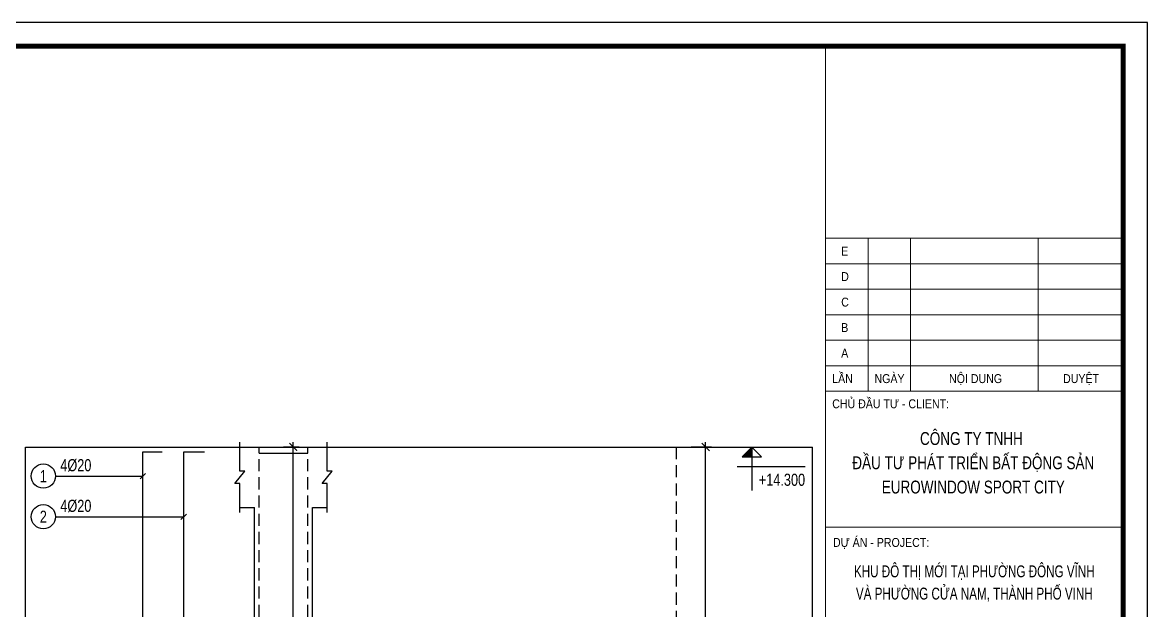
# Model space of a CAD drawing. Header units: millimetres. Extents: x -7991 to 5364, y -10960 to -2058.
# Drawn here: x -432 to 5364, y -5088 to -2058 of the extents above; entities that cross this region are included whole.
import ezdxf
from ezdxf.enums import TextEntityAlignment as Align

# ---------------------------------------------------------------- set-up
doc = ezdxf.new("R2010")
doc.units = ezdxf.units.MM
doc.header["$LTSCALE"] = 250
doc.header["$MEASUREMENT"] = 0
doc.linetypes.add('HIDDEN', pattern=[0.375, 0.25, -0.125])
doc.layers.get('DEFPOINTS').update_dxf_attribs({"color": 87})
for name, color, linetype in [('08.TEXTBEAM', 2, 'Continuous'), ('KCS_BORDER', 2, 'Continuous'), ('KCS_CHI', 8, 'Continuous'), ('KCS_DIM', 8, 'Continuous'), ('KCS_HIDDEN', 8, 'HIDDEN'), ('KCS_SOTHEP_CIRCLE', 1, 'Continuous'), ('KCS_SOTHEP_TEXT', 2, 'Continuous'), ('KCS_STEEL', 4, 'Continuous'), ('KCS_STEEL_HIDDEN', 4, 'HIDDEN'), ('KCS_TEXT', 7, 'Continuous')]:
    doc.layers.add(name, color=color, linetype=linetype)
doc.layers.add('Xref khung ten  A3 TKCS$0$A-KY HIEU', color=34, linetype='Continuous', lineweight=20)
doc.layers.add('Xref khung ten  A3 TKCS$0$A-TEXT', color=9, linetype='Continuous', lineweight=18)
doc.styles.add('KCS_SMTEXT', font='arial.ttf', dxfattribs={"width": 0.7})
doc.styles.add('Xref khung ten  A3 TKCS$0$ARIAL', font='arial.ttf')
doc.dimstyles.new('KCS_DIM25_40', dxfattribs={"dimtxt": 62.5, "dimasz": 40, "dimexe": 30, "dimexo": 0, "dimgap": 25, "dimtad": 1, "dimdec": 0, "dimlfac": 1.6, "dimzin": 13, "dimdsep": 46, "dimtxsty": 'KCS_SMTEXT', "dimblk": 'ARCHTICK', "dimblk1": 'ARCHTICK', "dimcen": 0, "dimdle": 25, "dimclrt": 7, "dimadec": 0, "dimazin": 0, "dimtfac": 1, "dimtdec": 0, "dimtix": 1, "dimtmove": 2, "dimatfit": 3, "dimfxl": 1, "dimtolj": 1, "dimtzin": 13, "dimarcsym": 0})

# ---------------------------------------------------------------- blocks, each defined once
blk = doc.blocks.new('Xref khung ten  A3 TKCS')
at = {"layer": 'DEFPOINTS', "color": 125}
blk.add_lwpolyline([(-57730.37, -13938.76), (-57310.37, -13938.76), (-57310.37, -13641.76), (-57730.37, -13641.76)], close=True, dxfattribs=at)
at = {"layer": 'Xref khung ten  A3 TKCS$0$A-KY HIEU', "color": 0}
for p, q in [((-57376.7, -13646.66), (-57376.7, -13933.85)), ((-57376.7, -13686.23), (-57315.38, -13686.23)), ((-57367.94, -13686.23), (-57367.94, -13717.76)), ((-57359.18, -13686.23), (-57359.18, -13717.76)), ((-57332.9, -13686.23), (-57332.9, -13717.76)), ((-57376.7, -13691.48), (-57315.38, -13691.48)), ((-57376.7, -13696.74), (-57315.38, -13696.74)), ((-57376.7, -13702), (-57315.38, -13702)), ((-57376.7, -13707.25), (-57315.38, -13707.25)), ((-57376.7, -13712.51), (-57315.38, -13712.51)), ((-57376.7, -13717.76), (-57315.38, -13717.76)), ((-57376.7, -13745.8), (-57315.38, -13745.8))]:
    blk.add_line(p, q, dxfattribs=at)
at = {"layer": 'Xref khung ten  A3 TKCS$0$A-KY HIEU', "color": 0, "const_width": 1.02}
blk.add_lwpolyline([(-57716.02, -13933.85), (-57716.02, -13646.66), (-57315.38, -13646.66), (-57315.38, -13933.85)], close=True, dxfattribs=at)
at = {"layer": 'Xref khung ten  A3 TKCS$0$A-TEXT', "style": 'Xref khung ten  A3 TKCS$0$ARIAL', "width": 0.85}
for s, height, p in [('E', 1.84, (-57373.49, -13689.8)), ('D', 1.84, (-57373.49, -13695.05)), ('C', 1.84, (-57373.49, -13700.31)), ('B', 1.84, (-57373.49, -13705.56)), ('A', 1.84, (-57373.49, -13710.82)), ('LẦN', 1.84, (-57375.34, -13716.08)), ('NGÀY', 1.84, (-57366.63, -13716.08)), ('NỘI DUNG', 1.84, (-57351.26, -13716.08)), ('DUYỆT', 1.84, (-57327.77, -13716.08)), ('CHỦ ĐẦU TƯ - CLIENT:', 1.8397, (-57375.34, -13721.27))]:
    blk.add_text(s, height=height, dxfattribs=at).set_placement(p)
at = {"layer": 'Xref khung ten  A3 TKCS$0$A-TEXT', "style": 'Xref khung ten  A3 TKCS$0$ARIAL'}
for s, height, width, p in [('CÔNG TY TNHH ', 2.6573, 0.75, (-57346.27, -13728.84)), ('ĐẦU TƯ PHÁT TRIỂN BẤT ĐỘNG SẢN', 2.6573, 0.75, (-57346.27, -13733.84)), ('EUROWINDOW SPORT CITY', 2.6573, 0.75, (-57346.27, -13738.84)), ('KHU ĐÔ THỊ MỚI TẠI PHƯỜNG ĐÔNG VĨNH', 2.4529, 0.7, (-57346.06, -13756.11)), ('VÀ PHƯỜNG CỬA NAM, THÀNH PHỐ VINH', 2.4529, 0.7, (-57346.06, -13760.7))]:
    blk.add_text(s, height=height, dxfattribs=dict(at, width=width)).set_placement(p, align=Align.CENTER)
at = {"layer": 'Xref khung ten  A3 TKCS$0$A-TEXT', "style": 'Xref khung ten  A3 TKCS$0$ARIAL', "width": 0.85}
blk.add_text('DỰ ÁN - PROJECT:', height=1.8397, dxfattribs=at).set_placement((-57375.18, -13748.93), align=Align.MIDDLE_LEFT)
blk = doc.blocks.new('COS_CD_IN')
at = {"layer": 'KCS_DIM'}
blk.add_hatch(color=8, dxfattribs=at).paths.add_polyline_path([(87.5, -50), (87.5, 0), (37.5, -50)])
for p, q in [((0, 0), (175, 0)), ((87.5, 0), (37.5, -50)), ((87.5, 0), (87.5, -50)), ((87.5, 0), (137.5, -50)), ((37.5, -50), (137.5, -50))]:
    blk.add_line(p, q, dxfattribs=at)
blk = doc.blocks.new('_ArchTick')
at = {"color": 0, "linetype": 'ByBlock', "const_width": 0.15}
blk.add_lwpolyline([(-0.5, -0.5), (0.5, 0.5)], dxfattribs=at)
blk = doc.blocks.new('*D128')
at = {"layer": 'DEFPOINTS', "color": 0, "transparency": 16777216}
for p in [(3012.5, -4245.5), (3087.5, -4245.5), (3012.5, -6620.5)]:
    blk.add_point(p, dxfattribs=at)
at = {"layer": 'KCS_DIM', "color": 0, "lineweight": -2, "transparency": 16777216}
for p, q in [((3087.5, -6645.5), (3087.5, -4220.5)), ((3012.5, -4245.5), (3117.5, -4245.5)), ((3012.5, -6620.5), (3117.5, -6620.5))]:
    blk.add_line(p, q, dxfattribs=at)
at = {"layer": 'KCS_DIM', "color": 0, "lineweight": -2, "transparency": 16777216, "xscale": 40, "yscale": 40, "zscale": 40}
for p, rotation in [((3087.5, -4245.5), 90), ((3087.5, -6620.5), 270)]:
    blk.add_blockref('_ArchTick', p, dxfattribs=dict(at, rotation=rotation))
at = {"layer": 'KCS_DIM', "color": 7, "transparency": 16777216, "insert": (3031.2, -5433), "char_height": 62.5, "attachment_point": 5, "rotation": 90, "style": 'KCS_SMTEXT'}
blk.add_mtext('\\A1;3800', dxfattribs=at)
blk = doc.blocks.new('*D132')
at = {"layer": 'DEFPOINTS', "color": 0, "transparency": 16777216}
for p in [(912.5, -4245.5), (962.5, -4245.5), (912.5, -6620.5)]:
    blk.add_point(p, dxfattribs=at)
at = {"layer": 'KCS_DIM', "color": 0, "lineweight": -2, "transparency": 16777216}
for p, q in [((962.5, -6645.5), (962.5, -4220.5)), ((912.5, -4245.5), (992.5, -4245.5)), ((912.5, -6620.5), (992.5, -6620.5))]:
    blk.add_line(p, q, dxfattribs=at)
at = {"layer": 'KCS_DIM', "color": 0, "lineweight": -2, "transparency": 16777216, "xscale": 40, "yscale": 40, "zscale": 40}
for p, rotation in [((962.5, -4245.5), 90), ((962.5, -6620.5), 270)]:
    blk.add_blockref('_ArchTick', p, dxfattribs=dict(at, rotation=rotation))
at = {"layer": 'KCS_DIM', "color": 7, "transparency": 16777216, "insert": (906.2, -5433), "char_height": 62.5, "attachment_point": 5, "rotation": 90, "style": 'KCS_SMTEXT'}
blk.add_mtext('\\A1;%%c6@150', dxfattribs=at)

msp = doc.modelspace()

# ---------------------------------------------------------------- linework, layer by layer
at = {"layer": 'KCS_BORDER'}
for p, q in [((-417.52, -4245.53), (3637.48, -4245.53)), ((-417.52, -9183.03), (-417.52, -4245.53)), ((687.48, -4245.53), (1137.48, -4245.53)), ((3637.48, -9183.03), (3637.48, -4245.53)), ((687.48, -4558.03), (762.48, -4558.03)), ((762.48, -6620.53), (762.48, -4558.03)), ((1062.48, -4558.03), (1137.48, -4558.03)), ((1062.48, -6620.53), (1062.48, -4558.03))]:
    msp.add_line(p, q, dxfattribs=at)
at = {"layer": 'KCS_BORDER', "color": 1}
for points in [[(687.48, -4583.03), (687.48, -4433.03), (662.48, -4433.03), (712.48, -4370.53), (687.48, -4370.53), (687.48, -4220.53)], [(1137.48, -4583.03), (1137.48, -4433.03), (1112.48, -4433.03), (1162.48, -4370.53), (1137.48, -4370.53), (1137.48, -4220.53)]]:
    msp.add_lwpolyline(points, dxfattribs=at)
at = {"layer": 'KCS_CHI'}
for p, q in [((3324.98, -4245.53), (3324.98, -4470.53)), ((3249.98, -4345.53), (3599.98, -4345.53)), ((-262.52, -4395.53), (187.48, -4395.53)), ((-262.52, -4604.96), (398.2, -4604.96))]:
    msp.add_line(p, q, dxfattribs=at)
at = {"layer": 'KCS_CHI', "color": 3}
for p, q in [((173.41, -4409.59), (201.54, -4381.46)), ((384.14, -4619.02), (412.26, -4590.9))]:
    msp.add_line(p, q, dxfattribs=at)
at = {"layer": 'KCS_HIDDEN'}
msp.add_line((2937.48, -9183.03), (2937.48, -4245.53), dxfattribs=at)
at = {"layer": 'KCS_SOTHEP_CIRCLE', "color": 1}
for centre in [(-325.02, -4395.53), (-325.02, -4604.96)]:
    msp.add_circle(centre, 62.5, dxfattribs=at)
at = {"layer": 'KCS_STEEL'}
msp.add_line((787.48, -4276.78), (1037.48, -4276.78), dxfattribs=at)
for points in [[(162.48, -6629.99), (162.48, -6133.53), (167.48, -6110.53), (182.48, -6080.53), (187.48, -6057.53), (187.48, -4270.53), (287.48, -4270.53)], [(373.2, -5995.53), (373.2, -5508.53), (378.2, -5485.53), (393.2, -5455.53), (398.2, -5432.53), (398.2, -4270.53), (504.71, -4270.53)]]:
    msp.add_lwpolyline(points, dxfattribs=at)
at = {"layer": 'KCS_STEEL_HIDDEN'}
for p, q in [((787.48, -6620.53), (787.48, -4245.53)), ((1037.48, -6620.53), (1037.48, -4245.53))]:
    msp.add_line(p, q, dxfattribs=at)

# ---------------------------------------------------------------- block references
at = {"layer": '08.TEXTBEAM', "xscale": 25, "yscale": 25, "zscale": 25}
msp.add_blockref('Xref khung ten  A3 TKCS', (1438123.27, 338985.89), dxfattribs=at)
at = {"layer": 'KCS_CHI'}
msp.add_blockref('COS_CD_IN', (3237.48, -4245.53), dxfattribs=at)

# ---------------------------------------------------------------- texts
at = {"layer": 'KCS_CHI', "color": 2, "style": 'KCS_SMTEXT', "width": 0.75}
msp.add_text('+14.300', height=62.5, dxfattribs=at).set_placement((3599.98, -4445.53), align=Align.RIGHT)
at = {"layer": 'KCS_SOTHEP_TEXT', "style": 'KCS_SMTEXT', "width": 0.75}
for s, p in [('1', (-325.02, -4395.53)), ('2', (-325.02, -4604.96))]:
    msp.add_text(s, height=62.5, dxfattribs=at).set_placement(p, align=Align.MIDDLE_CENTER)
at = {"layer": 'KCS_TEXT', "style": 'KCS_SMTEXT', "width": 0.75}
for p in [(-237.52, -4370.53), (-237.52, -4579.96)]:
    msp.add_text('4%%c20', height=62.5, dxfattribs=at).set_placement(p)

# ---------------------------------------------------------------- dimensions: what is measured, and where the dimension line sits
at = {"layer": 'KCS_DIM'}
dim = msp.add_aligned_dim(p1=(912.48, -6620.53), p2=(912.48, -4245.53), distance=-50, text='%%c6@150', dimstyle='KCS_DIM25_40', dxfattribs=at)
dim.commit()
dim.dimension.update_dxf_attribs({"geometry": '*D132', "text_midpoint": (906.23, -5433.03)})
dim = msp.add_aligned_dim(p1=(3012.48, -6620.53), p2=(3012.48, -4245.53), distance=-75, dimstyle='KCS_DIM25_40', dxfattribs=at)
dim.commit()
dim.dimension.update_dxf_attribs({"geometry": '*D128', "text_midpoint": (3031.23, -5433.03)})

doc.saveas('drawing.dxf')
